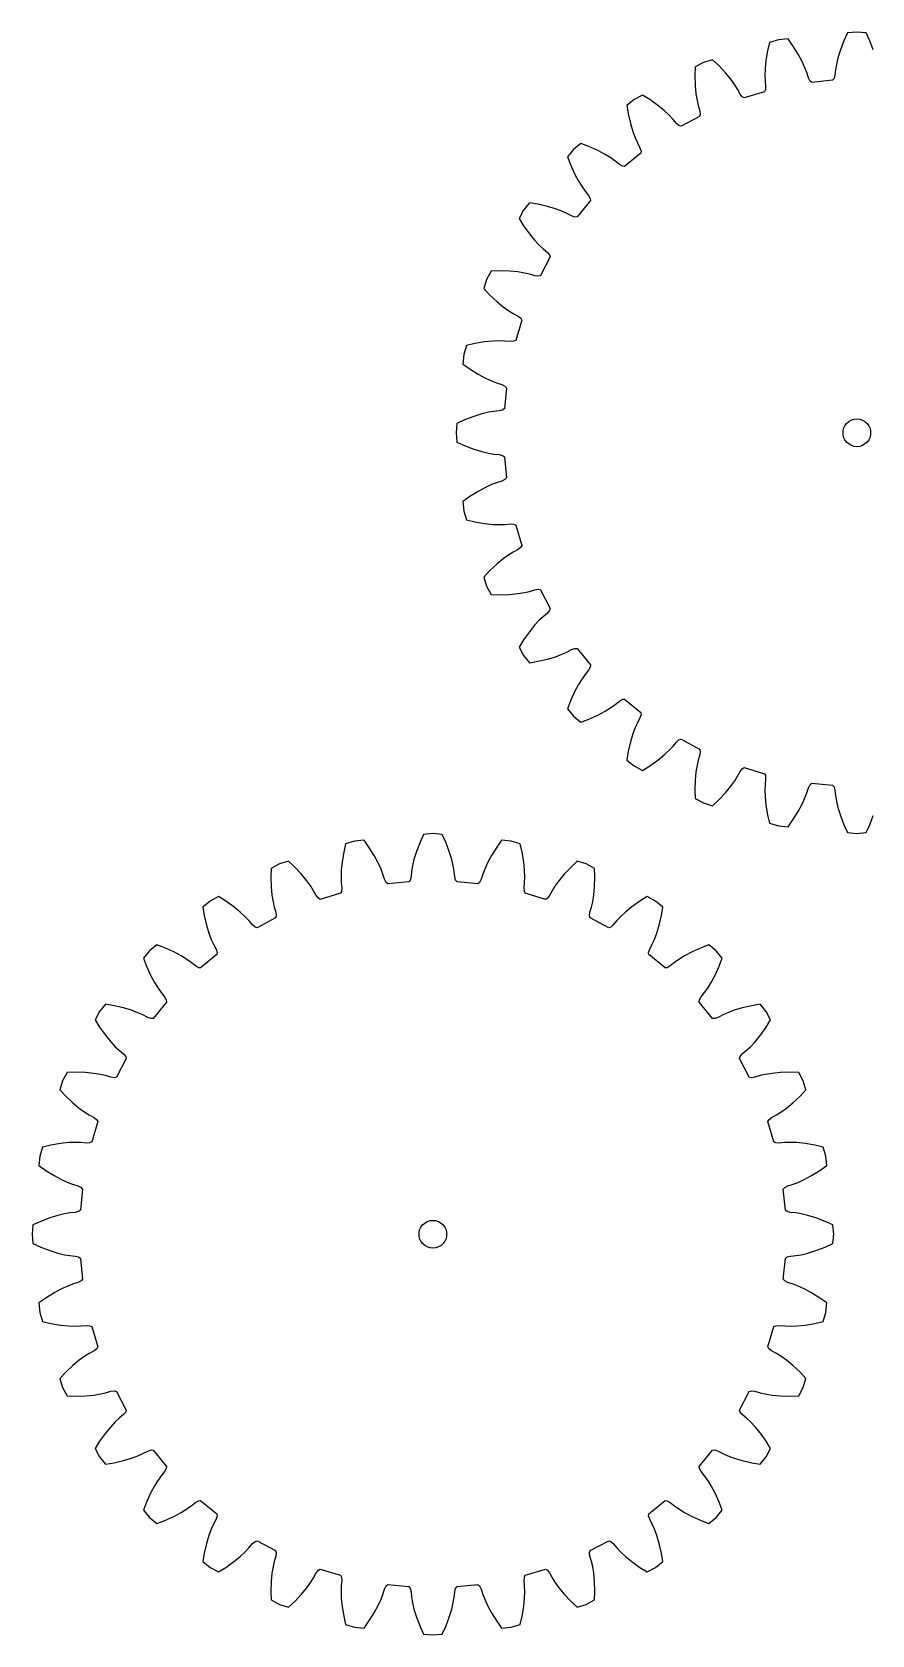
# Model space of a CAD drawing. Extents: x 0 to 178, y 0 to 173.
# Drawn here: x 0 to 90.7, y 0 to 173.2 of the extents above; entities that cross this region are included whole.
import ezdxf

# ---------------------------------------------------------------- set-up
doc = ezdxf.new("R2010")
doc.units = 0

msp = doc.modelspace()

# ---------------------------------------------------------------- linework, layer by layer
for p, q in [((89.08, 173.16), (88.07, 173.06)), ((90.09, 173.06), (89.08, 173.16)), ((79.66, 172.03), (79.45, 171.14)), ((80.63, 172.33), (79.66, 172.03)), ((81.65, 172.43), (80.63, 172.33)), ((82.18, 171.68), (81.65, 172.43)), ((82.75, 170.78), (82.18, 171.68)), ((87.69, 172.23), (87.31, 171.23)), ((88.07, 173.06), (87.69, 172.23)), ((90.47, 172.23), (90.09, 173.06)), ((90.85, 171.23), (90.47, 172.23)), ((72.51, 169.87), (71.62, 169.39)), ((73.49, 170.16), (72.51, 169.87)), ((74.16, 169.54), (73.49, 170.16)), ((79.27, 170.09), (79.18, 169.19)), ((79.45, 171.14), (79.27, 170.09)), ((83.18, 169.98), (82.75, 170.78)), ((83.48, 169.31), (83.18, 169.98)), ((87.04, 170.36), (86.87, 169.65)), ((87.31, 171.23), (87.04, 170.36)), ((71.62, 169.39), (71.58, 168.47)), ((71.58, 168.47), (71.62, 167.4)), ((74.89, 168.76), (74.16, 169.54)), ((75.47, 168.06), (74.89, 168.76)), ((75.9, 167.46), (75.47, 168.06)), ((79.18, 169.19), (79.16, 168.45)), ((79.16, 168.45), (79.17, 167.88)), ((83.69, 168.78), (83.48, 169.31)), ((83.86, 168.21), (83.69, 168.78)), ((84.03, 167.87), (83.86, 168.21)), ((86.62, 168.13), (86.47, 167.95)), ((86.72, 168.49), (86.62, 168.13)), ((86.78, 169.08), (86.72, 168.49)), ((86.87, 169.65), (86.78, 169.08)), ((65.93, 166.34), (65.03, 165.86)), ((66.71, 165.86), (65.93, 166.34)), ((71.62, 167.4), (71.7, 166.5)), ((71.7, 166.5), (71.82, 165.77)), ((76.2, 166.98), (75.9, 167.46)), ((76.48, 166.45), (76.2, 166.98)), ((76.71, 166.16), (76.48, 166.45)), ((79.1, 166.71), (76.92, 166.04)), ((79.2, 166.91), (79.1, 166.71)), ((79.17, 167.88), (79.23, 167.29)), ((79.23, 167.29), (79.2, 166.91)), ((84.21, 167.72), (84.03, 167.87)), ((86.47, 167.95), (84.21, 167.72)), ((65.03, 165.86), (64.24, 165.22)), ((64.24, 165.22), (64.39, 164.31)), ((67.58, 165.24), (66.71, 165.86)), ((68.28, 164.67), (67.58, 165.24)), ((68.82, 164.17), (68.28, 164.67)), ((71.82, 165.77), (71.95, 165.22)), ((71.95, 165.22), (72.12, 164.65)), ((72.12, 164.65), (72.17, 164.27)), ((76.92, 166.04), (76.71, 166.16)), ((64.39, 164.31), (64.63, 163.27)), ((64.63, 163.27), (64.89, 162.41)), ((69.21, 163.75), (68.82, 164.17)), ((69.59, 163.29), (69.21, 163.75)), ((69.87, 163.05), (69.59, 163.29)), ((70.09, 162.98), (69.87, 163.05)), ((72.1, 164.05), (70.09, 162.98)), ((72.17, 164.27), (72.1, 164.05)), ((59.26, 161.13), (58.47, 160.48)), ((60.12, 160.81), (59.26, 161.13)), ((64.89, 162.41), (65.15, 161.72)), ((65.15, 161.72), (65.38, 161.2)), ((65.38, 161.2), (65.66, 160.67)), ((58.47, 160.48), (57.82, 159.69)), ((57.82, 159.69), (58.14, 158.84)), ((61.09, 160.37), (60.12, 160.81)), ((61.89, 159.94), (61.09, 160.37)), ((62.51, 159.56), (61.89, 159.94)), ((62.98, 159.22), (62.51, 159.56)), ((65.76, 160.08), (64, 158.64)), ((65.66, 160.67), (65.78, 160.31)), ((65.78, 160.31), (65.76, 160.08)), ((58.14, 158.84), (58.58, 157.86)), ((58.58, 157.86), (59.01, 157.06)), ((63.44, 158.85), (62.98, 159.22)), ((63.77, 158.66), (63.44, 158.85)), ((64, 158.64), (63.77, 158.66)), ((59.01, 157.06), (59.4, 156.44)), ((59.4, 156.44), (59.73, 155.97)), ((59.73, 155.97), (60.1, 155.51)), ((53.73, 154.71), (53.09, 153.92)), ((54.64, 154.56), (53.73, 154.71)), ((55.68, 154.32), (54.64, 154.56)), ((56.54, 154.06), (55.68, 154.32)), ((60.31, 154.95), (58.87, 153.19)), ((60.1, 155.51), (60.29, 155.18)), ((60.29, 155.18), (60.31, 154.95)), ((53.09, 153.92), (52.61, 153.02)), ((52.61, 153.02), (53.09, 152.24)), ((57.23, 153.8), (56.54, 154.06)), ((57.76, 153.57), (57.23, 153.8)), ((58.28, 153.29), (57.76, 153.57)), ((58.64, 153.17), (58.28, 153.29)), ((58.87, 153.19), (58.64, 153.17)), ((53.09, 152.24), (53.71, 151.37)), ((53.71, 151.37), (54.28, 150.67)), ((54.28, 150.67), (54.78, 150.13)), ((54.78, 150.13), (55.2, 149.74)), ((55.2, 149.74), (55.66, 149.36)), ((55.66, 149.36), (55.9, 149.08)), ((55.9, 149.08), (55.97, 148.86)), ((49.57, 147.33), (49.09, 146.44)), ((50.48, 147.37), (49.57, 147.33)), ((51.55, 147.33), (50.48, 147.37)), ((52.45, 147.25), (51.55, 147.33)), ((53.18, 147.13), (52.45, 147.25)), ((55.97, 148.86), (54.9, 146.85)), ((49.09, 146.44), (48.79, 145.46)), ((48.79, 145.46), (49.42, 144.79)), ((53.73, 147), (53.18, 147.13)), ((54.3, 146.83), (53.73, 147)), ((54.68, 146.78), (54.3, 146.83)), ((54.9, 146.85), (54.68, 146.78)), ((49.42, 144.79), (50.19, 144.06)), ((50.19, 144.06), (50.89, 143.49)), ((50.89, 143.49), (51.49, 143.05)), ((51.49, 143.05), (51.97, 142.75)), ((51.97, 142.75), (52.5, 142.47)), ((52.91, 142.03), (52.25, 139.85)), ((52.5, 142.47), (52.79, 142.24)), ((52.79, 142.24), (52.91, 142.03)), ((46.92, 139.29), (46.62, 138.32)), ((47.81, 139.5), (46.92, 139.29)), ((48.86, 139.68), (47.81, 139.5)), ((49.76, 139.77), (48.86, 139.68)), ((50.5, 139.79), (49.76, 139.77)), ((51.07, 139.78), (50.5, 139.79)), ((51.66, 139.72), (51.07, 139.78)), ((52.04, 139.75), (51.66, 139.72)), ((52.25, 139.85), (52.04, 139.75)), ((46.62, 138.32), (46.52, 137.3)), ((46.52, 137.3), (47.27, 136.77)), ((47.27, 136.77), (48.17, 136.2)), ((48.17, 136.2), (48.97, 135.77)), ((48.97, 135.77), (49.64, 135.47)), ((49.64, 135.47), (50.17, 135.26)), ((50.17, 135.26), (50.74, 135.09)), ((50.74, 135.09), (51.08, 134.92)), ((51.23, 134.74), (51.01, 132.48)), ((51.08, 134.92), (51.23, 134.74)), ((47.72, 131.64), (46.72, 131.26)), ((48.59, 131.91), (47.72, 131.64)), ((49.3, 132.08), (48.59, 131.91)), ((49.87, 132.17), (49.3, 132.08)), ((50.46, 132.23), (49.87, 132.17)), ((50.82, 132.33), (50.46, 132.23)), ((51.01, 132.48), (50.82, 132.33)), ((45.89, 130.88), (45.79, 129.87)), ((45.79, 129.87), (45.89, 128.86)), ((46.72, 131.26), (45.89, 130.88)), ((87.59, 130.03), (87.65, 130.33)), ((87.59, 129.71), (87.59, 130.03)), ((87.65, 130.33), (87.78, 130.62)), ((87.78, 130.62), (87.97, 130.87)), ((87.97, 130.87), (88.2, 131.08)), ((88.2, 131.08), (88.47, 131.24)), ((88.47, 131.24), (88.77, 131.34)), ((88.77, 131.34), (89.08, 131.37)), ((89.08, 131.37), (89.39, 131.34)), ((89.39, 131.34), (89.69, 131.24)), ((89.69, 131.24), (89.96, 131.08)), ((89.96, 131.08), (90.2, 130.87)), ((90.2, 130.87), (90.38, 130.62)), ((90.38, 130.62), (90.51, 130.33)), ((90.51, 130.33), (90.57, 130.03)), ((90.57, 130.03), (90.57, 129.71)), ((45.89, 128.86), (46.72, 128.48)), ((46.72, 128.48), (47.72, 128.1)), ((87.65, 129.41), (87.59, 129.71)), ((87.78, 129.12), (87.65, 129.41)), ((87.97, 128.87), (87.78, 129.12)), ((88.2, 128.66), (87.97, 128.87)), ((88.47, 128.5), (88.2, 128.66)), ((88.77, 128.4), (88.47, 128.5)), ((89.08, 128.37), (88.77, 128.4)), ((89.39, 128.4), (89.08, 128.37)), ((89.69, 128.5), (89.39, 128.4)), ((89.96, 128.66), (89.69, 128.5)), ((90.2, 128.87), (89.96, 128.66)), ((90.38, 129.12), (90.2, 128.87)), ((90.51, 129.41), (90.38, 129.12)), ((90.57, 129.71), (90.51, 129.41)), ((47.72, 128.1), (48.59, 127.83)), ((48.59, 127.83), (49.3, 127.67)), ((49.3, 127.67), (49.87, 127.57)), ((49.87, 127.57), (50.46, 127.51)), ((50.46, 127.51), (50.82, 127.41)), ((50.82, 127.41), (51.01, 127.26)), ((51.01, 127.26), (51.23, 125)), ((51.08, 124.82), (50.74, 124.65)), ((51.23, 125), (51.08, 124.82)), ((47.27, 122.97), (46.52, 122.44)), ((48.17, 123.54), (47.27, 122.97)), ((48.97, 123.97), (48.17, 123.54)), ((49.64, 124.27), (48.97, 123.97)), ((50.17, 124.48), (49.64, 124.27)), ((50.74, 124.65), (50.17, 124.48)), ((46.52, 122.44), (46.62, 121.42)), ((46.62, 121.42), (46.92, 120.45)), ((46.92, 120.45), (47.81, 120.24)), ((47.81, 120.24), (48.86, 120.06)), ((48.86, 120.06), (49.76, 119.97)), ((49.76, 119.97), (50.5, 119.95)), ((50.5, 119.95), (51.07, 119.97)), ((51.07, 119.97), (51.66, 120.02)), ((51.66, 120.02), (52.04, 119.99)), ((52.04, 119.99), (52.25, 119.89)), ((52.25, 119.89), (52.91, 117.71)), ((50.89, 116.26), (50.19, 115.68)), ((51.49, 116.69), (50.89, 116.26)), ((51.97, 116.99), (51.49, 116.69)), ((52.5, 117.27), (51.97, 116.99)), ((52.79, 117.5), (52.5, 117.27)), ((52.91, 117.71), (52.79, 117.5)), ((49.42, 114.95), (48.79, 114.28)), ((50.19, 115.68), (49.42, 114.95)), ((48.79, 114.28), (49.09, 113.3)), ((49.09, 113.3), (49.57, 112.41)), ((52.45, 112.49), (53.18, 112.61)), ((53.18, 112.61), (53.73, 112.74)), ((53.73, 112.74), (54.3, 112.91)), ((54.3, 112.91), (54.68, 112.96)), ((54.68, 112.96), (54.9, 112.89)), ((54.9, 112.89), (55.97, 110.88)), ((49.57, 112.41), (50.48, 112.37)), ((50.48, 112.37), (51.55, 112.41)), ((51.55, 112.41), (52.45, 112.49)), ((55.97, 110.88), (55.9, 110.66)), ((54.78, 109.61), (54.28, 109.07)), ((55.2, 110), (54.78, 109.61)), ((55.66, 110.38), (55.2, 110)), ((55.9, 110.66), (55.66, 110.38)), ((53.09, 107.5), (52.61, 106.72)), ((53.71, 108.37), (53.09, 107.5)), ((54.28, 109.07), (53.71, 108.37)), ((52.61, 106.72), (53.09, 105.82)), ((53.09, 105.82), (53.73, 105.03)), ((55.68, 105.42), (56.54, 105.68)), ((56.54, 105.68), (57.23, 105.94)), ((57.23, 105.94), (57.76, 106.17)), ((57.76, 106.17), (58.28, 106.45)), ((58.28, 106.45), (58.64, 106.57)), ((58.64, 106.57), (58.87, 106.55)), ((58.87, 106.55), (60.31, 104.79)), ((53.73, 105.03), (54.64, 105.18)), ((54.64, 105.18), (55.68, 105.42)), ((60.1, 104.23), (59.73, 103.77)), ((60.29, 104.56), (60.1, 104.23)), ((60.31, 104.79), (60.29, 104.56)), ((59.01, 102.68), (58.58, 101.88)), ((59.4, 103.3), (59.01, 102.68)), ((59.73, 103.77), (59.4, 103.3)), ((58.14, 100.91), (57.82, 100.05)), ((58.58, 101.88), (58.14, 100.91)), ((62.51, 100.19), (62.98, 100.52)), ((62.98, 100.52), (63.44, 100.89)), ((63.44, 100.89), (63.77, 101.08)), ((63.77, 101.08), (64, 101.1)), ((64, 101.1), (65.76, 99.66)), ((57.82, 100.05), (58.47, 99.26)), ((58.47, 99.26), (59.26, 98.61)), ((59.26, 98.61), (60.12, 98.93)), ((60.12, 98.93), (61.09, 99.37)), ((61.09, 99.37), (61.89, 99.8)), ((61.89, 99.8), (62.51, 100.19)), ((65.66, 99.07), (65.38, 98.55)), ((65.78, 99.43), (65.66, 99.07)), ((65.76, 99.66), (65.78, 99.43)), ((64.89, 97.33), (64.63, 96.47)), ((65.15, 98.02), (64.89, 97.33)), ((65.38, 98.55), (65.15, 98.02)), ((64.39, 95.43), (64.24, 94.52)), ((64.63, 96.47), (64.39, 95.43)), ((68.28, 95.07), (68.82, 95.57)), ((68.82, 95.57), (69.21, 95.99)), ((69.21, 95.99), (69.59, 96.45)), ((69.59, 96.45), (69.87, 96.69)), ((69.87, 96.69), (70.09, 96.76)), ((70.09, 96.76), (72.1, 95.69)), ((72.1, 95.69), (72.17, 95.47)), ((72.17, 95.47), (72.12, 95.09)), ((64.24, 94.52), (65.03, 93.88)), ((65.03, 93.88), (65.93, 93.4)), ((65.93, 93.4), (66.71, 93.88)), ((66.71, 93.88), (67.58, 94.5)), ((67.58, 94.5), (68.28, 95.07)), ((71.82, 93.97), (71.7, 93.24)), ((71.95, 94.52), (71.82, 93.97)), ((72.12, 95.09), (71.95, 94.52)), ((76.48, 93.29), (76.71, 93.58)), ((76.71, 93.58), (76.92, 93.7)), ((76.92, 93.7), (79.1, 93.04)), ((71.62, 92.34), (71.58, 91.27)), ((71.7, 93.24), (71.62, 92.34)), ((75.47, 91.68), (75.9, 92.28)), ((75.9, 92.28), (76.2, 92.76)), ((76.2, 92.76), (76.48, 93.29)), ((79.1, 93.04), (79.2, 92.83)), ((79.17, 91.86), (79.16, 91.29)), ((79.23, 92.45), (79.17, 91.86)), ((79.2, 92.83), (79.23, 92.45)), ((83.86, 91.53), (84.03, 91.87)), ((84.03, 91.87), (84.21, 92.02)), ((84.21, 92.02), (86.47, 91.8)), ((86.47, 91.8), (86.62, 91.61)), ((71.58, 91.27), (71.62, 90.36)), ((71.62, 90.36), (72.51, 89.88)), ((73.49, 89.58), (74.16, 90.21)), ((74.16, 90.21), (74.89, 90.98)), ((74.89, 90.98), (75.47, 91.68)), ((79.16, 91.29), (79.18, 90.55)), ((79.18, 90.55), (79.27, 89.65)), ((83.18, 89.76), (83.48, 90.43)), ((83.48, 90.43), (83.69, 90.96)), ((83.69, 90.96), (83.86, 91.53)), ((86.62, 91.61), (86.72, 91.25)), ((86.72, 91.25), (86.78, 90.66)), ((86.78, 90.66), (86.87, 90.09)), ((86.87, 90.09), (87.04, 89.38)), ((72.51, 89.88), (73.49, 89.58)), ((79.27, 89.65), (79.45, 88.6)), ((79.45, 88.6), (79.66, 87.71)), ((82.18, 88.06), (82.75, 88.96)), ((82.75, 88.96), (83.18, 89.76)), ((87.04, 89.38), (87.31, 88.51)), ((87.31, 88.51), (87.69, 87.51)), ((90.47, 87.51), (90.85, 88.51)), ((43.29, 86.58), (42.28, 86.48)), ((44.3, 86.48), (43.29, 86.58)), ((79.66, 87.71), (80.63, 87.41)), ((80.63, 87.41), (81.65, 87.31)), ((81.65, 87.31), (82.18, 88.06)), ((87.69, 87.51), (88.07, 86.68)), ((88.07, 86.68), (89.08, 86.58)), ((89.08, 86.58), (90.09, 86.68)), ((90.09, 86.68), (90.47, 87.51)), ((33.87, 85.45), (33.66, 84.56)), ((34.84, 85.75), (33.87, 85.45)), ((35.86, 85.85), (34.84, 85.75)), ((36.39, 85.1), (35.86, 85.85)), ((36.96, 84.2), (36.39, 85.1)), ((41.9, 85.65), (41.52, 84.65)), ((42.28, 86.48), (41.9, 85.65)), ((44.68, 85.65), (44.3, 86.48)), ((45.06, 84.65), (44.68, 85.65)), ((50.19, 85.1), (49.62, 84.2)), ((50.72, 85.85), (50.19, 85.1)), ((51.74, 85.75), (50.72, 85.85)), ((52.71, 85.45), (51.74, 85.75)), ((52.92, 84.56), (52.71, 85.45)), ((26.72, 83.29), (25.83, 82.81)), ((27.7, 83.58), (26.72, 83.29)), ((28.37, 82.96), (27.7, 83.58)), ((33.48, 83.51), (33.39, 82.61)), ((33.66, 84.56), (33.48, 83.51)), ((37.39, 83.4), (36.96, 84.2)), ((37.69, 82.73), (37.39, 83.4)), ((41.25, 83.78), (41.08, 83.07)), ((41.52, 84.65), (41.25, 83.78)), ((45.33, 83.78), (45.06, 84.65)), ((45.5, 83.07), (45.33, 83.78)), ((49.19, 83.4), (48.89, 82.73)), ((49.62, 84.2), (49.19, 83.4)), ((53.1, 83.51), (52.92, 84.56)), ((53.19, 82.61), (53.1, 83.51)), ((58.88, 83.58), (58.21, 82.96)), ((59.86, 83.29), (58.88, 83.58)), ((60.75, 82.81), (59.86, 83.29)), ((25.83, 82.81), (25.79, 81.89)), ((25.79, 81.89), (25.83, 80.82)), ((29.1, 82.18), (28.37, 82.96)), ((29.68, 81.48), (29.1, 82.18)), ((30.11, 80.88), (29.68, 81.48)), ((33.39, 82.61), (33.37, 81.87)), ((33.37, 81.87), (33.38, 81.3)), ((37.9, 82.2), (37.69, 82.73)), ((38.07, 81.63), (37.9, 82.2)), ((38.24, 81.29), (38.07, 81.63)), ((40.83, 81.55), (40.68, 81.37)), ((40.93, 81.91), (40.83, 81.55)), ((40.99, 82.5), (40.93, 81.91)), ((41.08, 83.07), (40.99, 82.5)), ((45.59, 82.5), (45.5, 83.07)), ((45.65, 81.91), (45.59, 82.5)), ((45.75, 81.55), (45.65, 81.91)), ((45.9, 81.37), (45.75, 81.55)), ((48.51, 81.63), (48.34, 81.29)), ((48.68, 82.2), (48.51, 81.63)), ((48.89, 82.73), (48.68, 82.2)), ((53.21, 81.87), (53.19, 82.61)), ((53.2, 81.3), (53.21, 81.87)), ((56.91, 81.48), (56.47, 80.88)), ((57.48, 82.18), (56.91, 81.48)), ((58.21, 82.96), (57.48, 82.18)), ((60.79, 81.89), (60.75, 82.81)), ((60.75, 80.82), (60.79, 81.89)), ((20.14, 79.76), (19.24, 79.28)), ((20.92, 79.28), (20.14, 79.76)), ((25.83, 80.82), (25.91, 79.92)), ((25.91, 79.92), (26.03, 79.19)), ((30.41, 80.4), (30.11, 80.88)), ((30.69, 79.87), (30.41, 80.4)), ((30.92, 79.58), (30.69, 79.87)), ((33.31, 80.13), (31.13, 79.46)), ((33.41, 80.33), (33.31, 80.13)), ((33.38, 81.3), (33.44, 80.71)), ((33.44, 80.71), (33.41, 80.33)), ((38.42, 81.14), (38.24, 81.29)), ((40.68, 81.37), (38.42, 81.14)), ((48.16, 81.14), (45.9, 81.37)), ((48.34, 81.29), (48.16, 81.14)), ((53.14, 80.71), (53.2, 81.3)), ((53.17, 80.33), (53.14, 80.71)), ((53.27, 80.13), (53.17, 80.33)), ((55.45, 79.46), (53.27, 80.13)), ((55.89, 79.87), (55.66, 79.58)), ((56.17, 80.4), (55.89, 79.87)), ((56.47, 80.88), (56.17, 80.4)), ((60.55, 79.19), (60.67, 79.92)), ((60.67, 79.92), (60.75, 80.82)), ((66.44, 79.76), (65.66, 79.28)), ((67.34, 79.28), (66.44, 79.76)), ((19.24, 79.28), (18.45, 78.64)), ((18.45, 78.64), (18.6, 77.73)), ((21.79, 78.66), (20.92, 79.28)), ((22.49, 78.09), (21.79, 78.66)), ((23.03, 77.59), (22.49, 78.09)), ((26.03, 79.19), (26.16, 78.64)), ((26.16, 78.64), (26.33, 78.07)), ((26.33, 78.07), (26.38, 77.69)), ((31.13, 79.46), (30.92, 79.58)), ((55.66, 79.58), (55.45, 79.46)), ((60.2, 77.69), (60.25, 78.07)), ((60.25, 78.07), (60.42, 78.64)), ((60.42, 78.64), (60.55, 79.19)), ((64.09, 78.09), (63.55, 77.59)), ((64.79, 78.66), (64.09, 78.09)), ((65.66, 79.28), (64.79, 78.66)), ((68.13, 78.64), (67.34, 79.28)), ((67.98, 77.73), (68.13, 78.64)), ((18.6, 77.73), (18.84, 76.69)), ((18.84, 76.69), (19.1, 75.83)), ((23.42, 77.17), (23.03, 77.59)), ((23.8, 76.71), (23.42, 77.17)), ((24.08, 76.47), (23.8, 76.71)), ((24.3, 76.4), (24.08, 76.47)), ((26.31, 77.47), (24.3, 76.4)), ((26.38, 77.69), (26.31, 77.47)), ((60.27, 77.47), (60.2, 77.69)), ((62.28, 76.4), (60.27, 77.47)), ((62.5, 76.47), (62.28, 76.4)), ((62.78, 76.71), (62.5, 76.47)), ((63.16, 77.17), (62.78, 76.71)), ((63.55, 77.59), (63.16, 77.17)), ((67.48, 75.83), (67.74, 76.69)), ((67.74, 76.69), (67.98, 77.73)), ((13.47, 74.55), (12.68, 73.9)), ((14.33, 74.23), (13.47, 74.55)), ((19.1, 75.83), (19.36, 75.14)), ((19.36, 75.14), (19.59, 74.61)), ((19.59, 74.61), (19.87, 74.09)), ((66.71, 74.09), (66.99, 74.61)), ((66.99, 74.61), (67.22, 75.14)), ((67.22, 75.14), (67.48, 75.83)), ((73.11, 74.55), (72.25, 74.23)), ((73.9, 73.9), (73.11, 74.55)), ((12.68, 73.9), (12.03, 73.11)), ((12.03, 73.11), (12.35, 72.25)), ((15.3, 73.79), (14.33, 74.23)), ((16.1, 73.36), (15.3, 73.79)), ((16.72, 72.98), (16.1, 73.36)), ((17.19, 72.64), (16.72, 72.98)), ((19.97, 73.5), (18.21, 72.06)), ((19.87, 74.09), (19.99, 73.73)), ((19.99, 73.73), (19.97, 73.5)), ((66.59, 73.73), (66.71, 74.09)), ((66.61, 73.5), (66.59, 73.73)), ((68.37, 72.06), (66.61, 73.5)), ((69.86, 72.98), (69.39, 72.64)), ((70.48, 73.36), (69.86, 72.98)), ((71.28, 73.79), (70.48, 73.36)), ((72.25, 74.23), (71.28, 73.79)), ((74.55, 73.11), (73.9, 73.9)), ((74.23, 72.25), (74.55, 73.11)), ((12.35, 72.25), (12.79, 71.28)), ((12.79, 71.28), (13.22, 70.48)), ((17.65, 72.27), (17.19, 72.64)), ((17.98, 72.08), (17.65, 72.27)), ((18.21, 72.06), (17.98, 72.08)), ((68.6, 72.08), (68.37, 72.06)), ((68.93, 72.27), (68.6, 72.08)), ((69.39, 72.64), (68.93, 72.27)), ((73.36, 70.48), (73.79, 71.28)), ((73.79, 71.28), (74.23, 72.25)), ((13.22, 70.48), (13.61, 69.86)), ((13.61, 69.86), (13.94, 69.39)), ((13.94, 69.39), (14.31, 68.93)), ((72.27, 68.93), (72.64, 69.39)), ((72.64, 69.39), (72.98, 69.86)), ((72.98, 69.86), (73.36, 70.48)), ((7.94, 68.13), (7.3, 67.34)), ((8.85, 67.98), (7.94, 68.13)), ((9.89, 67.74), (8.85, 67.98)), ((10.75, 67.48), (9.89, 67.74)), ((14.52, 68.37), (13.08, 66.61)), ((14.31, 68.93), (14.5, 68.6)), ((14.5, 68.6), (14.52, 68.37)), ((72.06, 68.37), (72.08, 68.6)), ((73.5, 66.61), (72.06, 68.37)), ((72.08, 68.6), (72.27, 68.93)), ((76.69, 67.74), (75.83, 67.48)), ((77.73, 67.98), (76.69, 67.74)), ((78.64, 68.13), (77.73, 67.98)), ((79.28, 67.34), (78.64, 68.13)), ((7.3, 67.34), (6.82, 66.44)), ((6.82, 66.44), (7.3, 65.66)), ((11.44, 67.22), (10.75, 67.48)), ((11.97, 66.99), (11.44, 67.22)), ((12.49, 66.71), (11.97, 66.99)), ((12.85, 66.59), (12.49, 66.71)), ((13.08, 66.61), (12.85, 66.59)), ((73.73, 66.59), (73.5, 66.61)), ((74.09, 66.71), (73.73, 66.59)), ((74.61, 66.99), (74.09, 66.71)), ((75.14, 67.22), (74.61, 66.99)), ((75.83, 67.48), (75.14, 67.22)), ((79.76, 66.44), (79.28, 67.34)), ((79.28, 65.66), (79.76, 66.44)), ((7.3, 65.66), (7.92, 64.79)), ((7.92, 64.79), (8.49, 64.09)), ((8.49, 64.09), (8.99, 63.55)), ((77.59, 63.55), (78.09, 64.09)), ((78.09, 64.09), (78.66, 64.79)), ((78.66, 64.79), (79.28, 65.66)), ((8.99, 63.55), (9.41, 63.16)), ((9.41, 63.16), (9.87, 62.78)), ((9.87, 62.78), (10.11, 62.5)), ((10.11, 62.5), (10.18, 62.28)), ((76.4, 62.28), (76.47, 62.5)), ((76.47, 62.5), (76.71, 62.78)), ((76.71, 62.78), (77.17, 63.16)), ((77.17, 63.16), (77.59, 63.55)), ((3.78, 60.75), (3.3, 59.86)), ((4.69, 60.79), (3.78, 60.75)), ((5.76, 60.75), (4.69, 60.79)), ((6.66, 60.67), (5.76, 60.75)), ((7.39, 60.55), (6.66, 60.67)), ((10.18, 62.28), (9.11, 60.27)), ((77.47, 60.27), (76.4, 62.28)), ((79.92, 60.67), (79.19, 60.55)), ((80.82, 60.75), (79.92, 60.67)), ((81.89, 60.79), (80.82, 60.75)), ((82.81, 60.75), (81.89, 60.79)), ((83.29, 59.86), (82.81, 60.75)), ((3.3, 59.86), (3, 58.88)), ((3, 58.88), (3.63, 58.21)), ((7.94, 60.42), (7.39, 60.55)), ((8.51, 60.25), (7.94, 60.42)), ((8.89, 60.2), (8.51, 60.25)), ((9.11, 60.27), (8.89, 60.2)), ((77.69, 60.2), (77.47, 60.27)), ((78.07, 60.25), (77.69, 60.2)), ((78.64, 60.42), (78.07, 60.25)), ((79.19, 60.55), (78.64, 60.42)), ((82.96, 58.21), (83.58, 58.88)), ((83.58, 58.88), (83.29, 59.86)), ((3.63, 58.21), (4.4, 57.48)), ((4.4, 57.48), (5.1, 56.91)), ((81.48, 56.91), (82.18, 57.48)), ((82.18, 57.48), (82.96, 58.21)), ((5.1, 56.91), (5.7, 56.47)), ((5.7, 56.47), (6.18, 56.17)), ((6.18, 56.17), (6.71, 55.89)), ((7.12, 55.45), (6.46, 53.27)), ((6.71, 55.89), (7, 55.66)), ((7, 55.66), (7.12, 55.45)), ((79.46, 55.45), (79.58, 55.66)), ((80.13, 53.27), (79.46, 55.45)), ((79.58, 55.66), (79.87, 55.89)), ((79.87, 55.89), (80.4, 56.17)), ((80.4, 56.17), (80.88, 56.47)), ((80.88, 56.47), (81.48, 56.91)), ((1.13, 52.71), (0.83, 51.74)), ((2.02, 52.92), (1.13, 52.71)), ((3.07, 53.1), (2.02, 52.92)), ((3.97, 53.19), (3.07, 53.1)), ((4.71, 53.21), (3.97, 53.19)), ((5.28, 53.2), (4.71, 53.21)), ((5.87, 53.14), (5.28, 53.2)), ((6.25, 53.17), (5.87, 53.14)), ((6.46, 53.27), (6.25, 53.17)), ((80.33, 53.17), (80.13, 53.27)), ((80.71, 53.14), (80.33, 53.17)), ((81.3, 53.2), (80.71, 53.14)), ((81.87, 53.21), (81.3, 53.2)), ((82.61, 53.19), (81.87, 53.21)), ((83.51, 53.1), (82.61, 53.19)), ((84.56, 52.92), (83.51, 53.1)), ((85.45, 52.71), (84.56, 52.92)), ((85.75, 51.74), (85.45, 52.71)), ((0.83, 51.74), (0.73, 50.72)), ((0.73, 50.72), (1.48, 50.19)), ((85.1, 50.19), (85.85, 50.72)), ((85.85, 50.72), (85.75, 51.74)), ((1.48, 50.19), (2.38, 49.62)), ((2.38, 49.62), (3.18, 49.19)), ((3.18, 49.19), (3.85, 48.89)), ((3.85, 48.89), (4.38, 48.68)), ((4.38, 48.68), (4.95, 48.51)), ((4.95, 48.51), (5.29, 48.34)), ((81.29, 48.34), (81.63, 48.51)), ((81.63, 48.51), (82.2, 48.68)), ((82.2, 48.68), (82.73, 48.89)), ((82.73, 48.89), (83.4, 49.19)), ((83.4, 49.19), (84.2, 49.62)), ((84.2, 49.62), (85.1, 50.19)), ((5.44, 48.16), (5.22, 45.9)), ((5.29, 48.34), (5.44, 48.16)), ((81.14, 48.16), (81.29, 48.34)), ((81.37, 45.9), (81.14, 48.16)), ((1.93, 45.06), (0.93, 44.68)), ((2.8, 45.33), (1.93, 45.06)), ((3.51, 45.5), (2.8, 45.33)), ((4.08, 45.59), (3.51, 45.5)), ((4.67, 45.65), (4.08, 45.59)), ((5.03, 45.75), (4.67, 45.65)), ((5.22, 45.9), (5.03, 45.75)), ((81.55, 45.75), (81.37, 45.9)), ((81.91, 45.65), (81.55, 45.75)), ((82.5, 45.59), (81.91, 45.65)), ((83.07, 45.5), (82.5, 45.59)), ((83.78, 45.33), (83.07, 45.5)), ((84.65, 45.06), (83.78, 45.33)), ((85.65, 44.68), (84.65, 45.06)), ((0.1, 44.3), (0, 43.29)), ((0, 43.29), (0.1, 42.28)), ((0.93, 44.68), (0.1, 44.3)), ((41.8, 43.45), (41.86, 43.75)), ((41.8, 43.13), (41.8, 43.45)), ((41.86, 43.75), (41.99, 44.04)), ((41.99, 44.04), (42.18, 44.29)), ((42.18, 44.29), (42.41, 44.5)), ((42.41, 44.5), (42.68, 44.66)), ((42.68, 44.66), (42.98, 44.76)), ((42.98, 44.76), (43.29, 44.79)), ((43.29, 44.79), (43.6, 44.76)), ((43.6, 44.76), (43.9, 44.66)), ((43.9, 44.66), (44.17, 44.5)), ((44.17, 44.5), (44.4, 44.29)), ((44.4, 44.29), (44.59, 44.04)), ((44.59, 44.04), (44.72, 43.75)), ((44.72, 43.75), (44.78, 43.45)), ((44.78, 43.45), (44.78, 43.13)), ((86.48, 44.3), (85.65, 44.68)), ((86.58, 43.29), (86.48, 44.3)), ((86.48, 42.28), (86.58, 43.29)), ((0.1, 42.28), (0.93, 41.9)), ((0.93, 41.9), (1.93, 41.52)), ((41.86, 42.83), (41.8, 43.13)), ((41.99, 42.54), (41.86, 42.83)), ((42.18, 42.29), (41.99, 42.54)), ((42.41, 42.08), (42.18, 42.29)), ((42.68, 41.92), (42.41, 42.08)), ((42.98, 41.82), (42.68, 41.92)), ((43.29, 41.79), (42.98, 41.82)), ((43.6, 41.82), (43.29, 41.79)), ((43.9, 41.92), (43.6, 41.82)), ((44.17, 42.08), (43.9, 41.92)), ((44.4, 42.29), (44.17, 42.08)), ((44.59, 42.54), (44.4, 42.29)), ((44.72, 42.83), (44.59, 42.54)), ((44.78, 43.13), (44.72, 42.83)), ((84.65, 41.52), (85.65, 41.9)), ((85.65, 41.9), (86.48, 42.28)), ((1.93, 41.52), (2.8, 41.25)), ((2.8, 41.25), (3.51, 41.08)), ((3.51, 41.08), (4.08, 40.99)), ((4.08, 40.99), (4.67, 40.93)), ((4.67, 40.93), (5.03, 40.83)), ((5.03, 40.83), (5.22, 40.68)), ((5.22, 40.68), (5.44, 38.42)), ((81.14, 38.42), (81.37, 40.68)), ((81.37, 40.68), (81.55, 40.83)), ((81.55, 40.83), (81.91, 40.93)), ((81.91, 40.93), (82.5, 40.99)), ((82.5, 40.99), (83.07, 41.08)), ((83.07, 41.08), (83.78, 41.25)), ((83.78, 41.25), (84.65, 41.52)), ((5.29, 38.24), (4.95, 38.07)), ((5.44, 38.42), (5.29, 38.24)), ((81.29, 38.24), (81.14, 38.42)), ((81.63, 38.07), (81.29, 38.24)), ((1.48, 36.39), (0.73, 35.86)), ((2.38, 36.96), (1.48, 36.39)), ((3.18, 37.39), (2.38, 36.96)), ((3.85, 37.69), (3.18, 37.39)), ((4.38, 37.9), (3.85, 37.69)), ((4.95, 38.07), (4.38, 37.9)), ((82.2, 37.9), (81.63, 38.07)), ((82.73, 37.69), (82.2, 37.9)), ((83.4, 37.39), (82.73, 37.69)), ((84.2, 36.96), (83.4, 37.39)), ((85.1, 36.39), (84.2, 36.96)), ((85.85, 35.86), (85.1, 36.39)), ((0.73, 35.86), (0.83, 34.84)), ((0.83, 34.84), (1.13, 33.87)), ((85.45, 33.87), (85.75, 34.84)), ((85.75, 34.84), (85.85, 35.86)), ((1.13, 33.87), (2.02, 33.66)), ((2.02, 33.66), (3.07, 33.48)), ((3.07, 33.48), (3.97, 33.39)), ((3.97, 33.39), (4.71, 33.37)), ((4.71, 33.37), (5.28, 33.38)), ((5.28, 33.38), (5.87, 33.44)), ((5.87, 33.44), (6.25, 33.41)), ((6.25, 33.41), (6.46, 33.31)), ((6.46, 33.31), (7.12, 31.13)), ((79.46, 31.13), (80.13, 33.31)), ((80.13, 33.31), (80.33, 33.41)), ((80.33, 33.41), (80.71, 33.44)), ((80.71, 33.44), (81.3, 33.38)), ((81.3, 33.38), (81.87, 33.37)), ((81.87, 33.37), (82.61, 33.39)), ((82.61, 33.39), (83.51, 33.48)), ((83.51, 33.48), (84.56, 33.66)), ((84.56, 33.66), (85.45, 33.87)), ((5.1, 29.68), (4.4, 29.1)), ((5.7, 30.11), (5.1, 29.68)), ((6.18, 30.41), (5.7, 30.11)), ((6.71, 30.69), (6.18, 30.41)), ((7, 30.92), (6.71, 30.69)), ((7.12, 31.13), (7, 30.92)), ((79.58, 30.92), (79.46, 31.13)), ((79.87, 30.69), (79.58, 30.92)), ((80.4, 30.41), (79.87, 30.69)), ((80.88, 30.11), (80.4, 30.41)), ((81.48, 29.68), (80.88, 30.11)), ((82.18, 29.1), (81.48, 29.68)), ((3.63, 28.37), (3, 27.7)), ((4.4, 29.1), (3.63, 28.37)), ((82.96, 28.37), (82.18, 29.1)), ((83.58, 27.7), (82.96, 28.37)), ((3, 27.7), (3.3, 26.72)), ((3.3, 26.72), (3.78, 25.83)), ((6.66, 25.91), (7.39, 26.03)), ((7.39, 26.03), (7.94, 26.16)), ((7.94, 26.16), (8.51, 26.33)), ((8.51, 26.33), (8.89, 26.38)), ((8.89, 26.38), (9.11, 26.31)), ((9.11, 26.31), (10.18, 24.3)), ((76.4, 24.3), (77.47, 26.31)), ((77.47, 26.31), (77.69, 26.38)), ((77.69, 26.38), (78.07, 26.33)), ((78.07, 26.33), (78.64, 26.16)), ((78.64, 26.16), (79.19, 26.03)), ((79.19, 26.03), (79.92, 25.91)), ((82.81, 25.83), (83.29, 26.72)), ((83.29, 26.72), (83.58, 27.7)), ((3.78, 25.83), (4.69, 25.79)), ((4.69, 25.79), (5.76, 25.83)), ((5.76, 25.83), (6.66, 25.91)), ((10.18, 24.3), (10.11, 24.08)), ((76.47, 24.08), (76.4, 24.3)), ((79.92, 25.91), (80.82, 25.83)), ((80.82, 25.83), (81.89, 25.79)), ((81.89, 25.79), (82.81, 25.83)), ((8.99, 23.03), (8.49, 22.49)), ((9.41, 23.42), (8.99, 23.03)), ((9.87, 23.8), (9.41, 23.42)), ((10.11, 24.08), (9.87, 23.8)), ((76.71, 23.8), (76.47, 24.08)), ((77.17, 23.42), (76.71, 23.8)), ((77.59, 23.03), (77.17, 23.42)), ((78.09, 22.49), (77.59, 23.03)), ((7.3, 20.92), (6.82, 20.14)), ((7.92, 21.79), (7.3, 20.92)), ((8.49, 22.49), (7.92, 21.79)), ((78.66, 21.79), (78.09, 22.49)), ((79.28, 20.92), (78.66, 21.79)), ((79.76, 20.14), (79.28, 20.92)), ((6.82, 20.14), (7.3, 19.24)), ((7.3, 19.24), (7.94, 18.45)), ((9.89, 18.84), (10.75, 19.1)), ((10.75, 19.1), (11.44, 19.36)), ((11.44, 19.36), (11.97, 19.59)), ((11.97, 19.59), (12.49, 19.87)), ((12.49, 19.87), (12.85, 19.99)), ((12.85, 19.99), (13.08, 19.97)), ((13.08, 19.97), (14.52, 18.21)), ((72.06, 18.21), (73.5, 19.97)), ((73.5, 19.97), (73.73, 19.99)), ((73.73, 19.99), (74.09, 19.87)), ((74.09, 19.87), (74.61, 19.59)), ((74.61, 19.59), (75.14, 19.36)), ((75.14, 19.36), (75.83, 19.1)), ((75.83, 19.1), (76.69, 18.84)), ((78.64, 18.45), (79.28, 19.24)), ((79.28, 19.24), (79.76, 20.14)), ((7.94, 18.45), (8.85, 18.6)), ((8.85, 18.6), (9.89, 18.84)), ((14.31, 17.65), (13.94, 17.19)), ((14.5, 17.98), (14.31, 17.65)), ((14.52, 18.21), (14.5, 17.98)), ((72.08, 17.98), (72.06, 18.21)), ((72.27, 17.65), (72.08, 17.98)), ((72.64, 17.19), (72.27, 17.65)), ((76.69, 18.84), (77.73, 18.6)), ((77.73, 18.6), (78.64, 18.45)), ((13.22, 16.1), (12.79, 15.3)), ((13.61, 16.72), (13.22, 16.1)), ((13.94, 17.19), (13.61, 16.72)), ((72.98, 16.72), (72.64, 17.19)), ((73.36, 16.1), (72.98, 16.72)), ((73.79, 15.3), (73.36, 16.1)), ((12.35, 14.33), (12.03, 13.47)), ((12.79, 15.3), (12.35, 14.33)), ((16.72, 13.61), (17.19, 13.94)), ((17.19, 13.94), (17.65, 14.31)), ((17.65, 14.31), (17.98, 14.5)), ((17.98, 14.5), (18.21, 14.52)), ((18.21, 14.52), (19.97, 13.08)), ((66.61, 13.08), (68.37, 14.52)), ((68.37, 14.52), (68.6, 14.5)), ((68.6, 14.5), (68.93, 14.31)), ((68.93, 14.31), (69.39, 13.94)), ((69.39, 13.94), (69.86, 13.61)), ((74.23, 14.33), (73.79, 15.3)), ((74.55, 13.47), (74.23, 14.33)), ((12.03, 13.47), (12.68, 12.68)), ((12.68, 12.68), (13.47, 12.03)), ((13.47, 12.03), (14.33, 12.35)), ((14.33, 12.35), (15.3, 12.79)), ((15.3, 12.79), (16.1, 13.22)), ((16.1, 13.22), (16.72, 13.61)), ((19.87, 12.49), (19.59, 11.97)), ((19.99, 12.85), (19.87, 12.49)), ((19.97, 13.08), (19.99, 12.85)), ((66.59, 12.85), (66.61, 13.08)), ((66.71, 12.49), (66.59, 12.85)), ((66.99, 11.97), (66.71, 12.49)), ((69.86, 13.61), (70.48, 13.22)), ((70.48, 13.22), (71.28, 12.79)), ((71.28, 12.79), (72.25, 12.35)), ((72.25, 12.35), (73.11, 12.03)), ((73.11, 12.03), (73.9, 12.68)), ((73.9, 12.68), (74.55, 13.47)), ((19.1, 10.75), (18.84, 9.89)), ((19.36, 11.44), (19.1, 10.75)), ((19.59, 11.97), (19.36, 11.44)), ((67.22, 11.44), (66.99, 11.97)), ((67.48, 10.75), (67.22, 11.44)), ((67.74, 9.89), (67.48, 10.75)), ((18.6, 8.85), (18.45, 7.94)), ((18.84, 9.89), (18.6, 8.85)), ((22.49, 8.49), (23.03, 8.99)), ((23.03, 8.99), (23.42, 9.41)), ((23.42, 9.41), (23.8, 9.87)), ((23.8, 9.87), (24.08, 10.11)), ((24.08, 10.11), (24.3, 10.18)), ((24.3, 10.18), (26.31, 9.11)), ((26.31, 9.11), (26.38, 8.89)), ((26.38, 8.89), (26.33, 8.51)), ((60.2, 8.89), (60.27, 9.11)), ((60.25, 8.51), (60.2, 8.89)), ((60.27, 9.11), (62.28, 10.18)), ((62.28, 10.18), (62.5, 10.11)), ((62.5, 10.11), (62.78, 9.87)), ((62.78, 9.87), (63.16, 9.41)), ((63.16, 9.41), (63.55, 8.99)), ((63.55, 8.99), (64.09, 8.49)), ((67.98, 8.85), (67.74, 9.89)), ((68.13, 7.94), (67.98, 8.85)), ((18.45, 7.94), (19.24, 7.3)), ((19.24, 7.3), (20.14, 6.82)), ((20.14, 6.82), (20.92, 7.3)), ((20.92, 7.3), (21.79, 7.92)), ((21.79, 7.92), (22.49, 8.49)), ((26.03, 7.39), (25.91, 6.66)), ((26.16, 7.94), (26.03, 7.39)), ((26.33, 8.51), (26.16, 7.94)), ((30.69, 6.71), (30.92, 7)), ((30.92, 7), (31.13, 7.12)), ((31.13, 7.12), (33.31, 6.46)), ((53.27, 6.46), (55.45, 7.12)), ((55.45, 7.12), (55.66, 7)), ((55.66, 7), (55.89, 6.71)), ((60.42, 7.94), (60.25, 8.51)), ((60.55, 7.39), (60.42, 7.94)), ((60.67, 6.66), (60.55, 7.39)), ((64.09, 8.49), (64.79, 7.92)), ((64.79, 7.92), (65.66, 7.3)), ((65.66, 7.3), (66.44, 6.82)), ((66.44, 6.82), (67.34, 7.3)), ((67.34, 7.3), (68.13, 7.94)), ((25.83, 5.76), (25.79, 4.69)), ((25.91, 6.66), (25.83, 5.76)), ((29.68, 5.1), (30.11, 5.7)), ((30.11, 5.7), (30.41, 6.18)), ((30.41, 6.18), (30.69, 6.71)), ((33.31, 6.46), (33.41, 6.25)), ((33.38, 5.28), (33.37, 4.71)), ((33.44, 5.87), (33.38, 5.28)), ((33.41, 6.25), (33.44, 5.87)), ((38.07, 4.95), (38.24, 5.29)), ((38.24, 5.29), (38.42, 5.44)), ((38.42, 5.44), (40.68, 5.22)), ((40.68, 5.22), (40.83, 5.03)), ((45.75, 5.03), (45.9, 5.22)), ((45.9, 5.22), (48.16, 5.44)), ((48.16, 5.44), (48.34, 5.29)), ((48.34, 5.29), (48.51, 4.95)), ((53.14, 5.87), (53.17, 6.25)), ((53.2, 5.28), (53.14, 5.87)), ((53.17, 6.25), (53.27, 6.46)), ((53.21, 4.71), (53.2, 5.28)), ((55.89, 6.71), (56.17, 6.18)), ((56.17, 6.18), (56.47, 5.7)), ((56.47, 5.7), (56.91, 5.1)), ((60.75, 5.76), (60.67, 6.66)), ((60.79, 4.69), (60.75, 5.76)), ((25.79, 4.69), (25.83, 3.78)), ((25.83, 3.78), (26.72, 3.3)), ((27.7, 3), (28.37, 3.63)), ((28.37, 3.63), (29.1, 4.4)), ((29.1, 4.4), (29.68, 5.1)), ((33.37, 4.71), (33.39, 3.97)), ((33.39, 3.97), (33.48, 3.07)), ((37.39, 3.18), (37.69, 3.85)), ((37.69, 3.85), (37.9, 4.38)), ((37.9, 4.38), (38.07, 4.95)), ((40.83, 5.03), (40.93, 4.67)), ((40.93, 4.67), (40.99, 4.08)), ((40.99, 4.08), (41.08, 3.51)), ((41.08, 3.51), (41.25, 2.8)), ((45.33, 2.8), (45.5, 3.51)), ((45.5, 3.51), (45.59, 4.08)), ((45.59, 4.08), (45.65, 4.67)), ((45.65, 4.67), (45.75, 5.03)), ((48.51, 4.95), (48.68, 4.38)), ((48.68, 4.38), (48.89, 3.85)), ((48.89, 3.85), (49.19, 3.18)), ((53.1, 3.07), (53.19, 3.97)), ((53.19, 3.97), (53.21, 4.71)), ((56.91, 5.1), (57.48, 4.4)), ((57.48, 4.4), (58.21, 3.63)), ((58.21, 3.63), (58.88, 3)), ((59.86, 3.3), (60.75, 3.78)), ((60.75, 3.78), (60.79, 4.69)), ((26.72, 3.3), (27.7, 3)), ((33.48, 3.07), (33.66, 2.02)), ((33.66, 2.02), (33.87, 1.13)), ((36.39, 1.48), (36.96, 2.38)), ((36.96, 2.38), (37.39, 3.18)), ((41.25, 2.8), (41.52, 1.93)), ((41.52, 1.93), (41.9, 0.93)), ((44.68, 0.93), (45.06, 1.93)), ((45.06, 1.93), (45.33, 2.8)), ((49.19, 3.18), (49.62, 2.38)), ((49.62, 2.38), (50.19, 1.48)), ((52.71, 1.13), (52.92, 2.02)), ((52.92, 2.02), (53.1, 3.07)), ((58.88, 3), (59.86, 3.3)), ((33.87, 1.13), (34.84, 0.83)), ((34.84, 0.83), (35.86, 0.73)), ((35.86, 0.73), (36.39, 1.48)), ((41.9, 0.93), (42.28, 0.1)), ((42.28, 0.1), (43.29, 0)), ((43.29, 0), (44.3, 0.1)), ((44.3, 0.1), (44.68, 0.93)), ((50.19, 1.48), (50.72, 0.73)), ((50.72, 0.73), (51.74, 0.83)), ((51.74, 0.83), (52.71, 1.13))]:
    msp.add_line(p, q)

doc.saveas('drawing.dxf')
